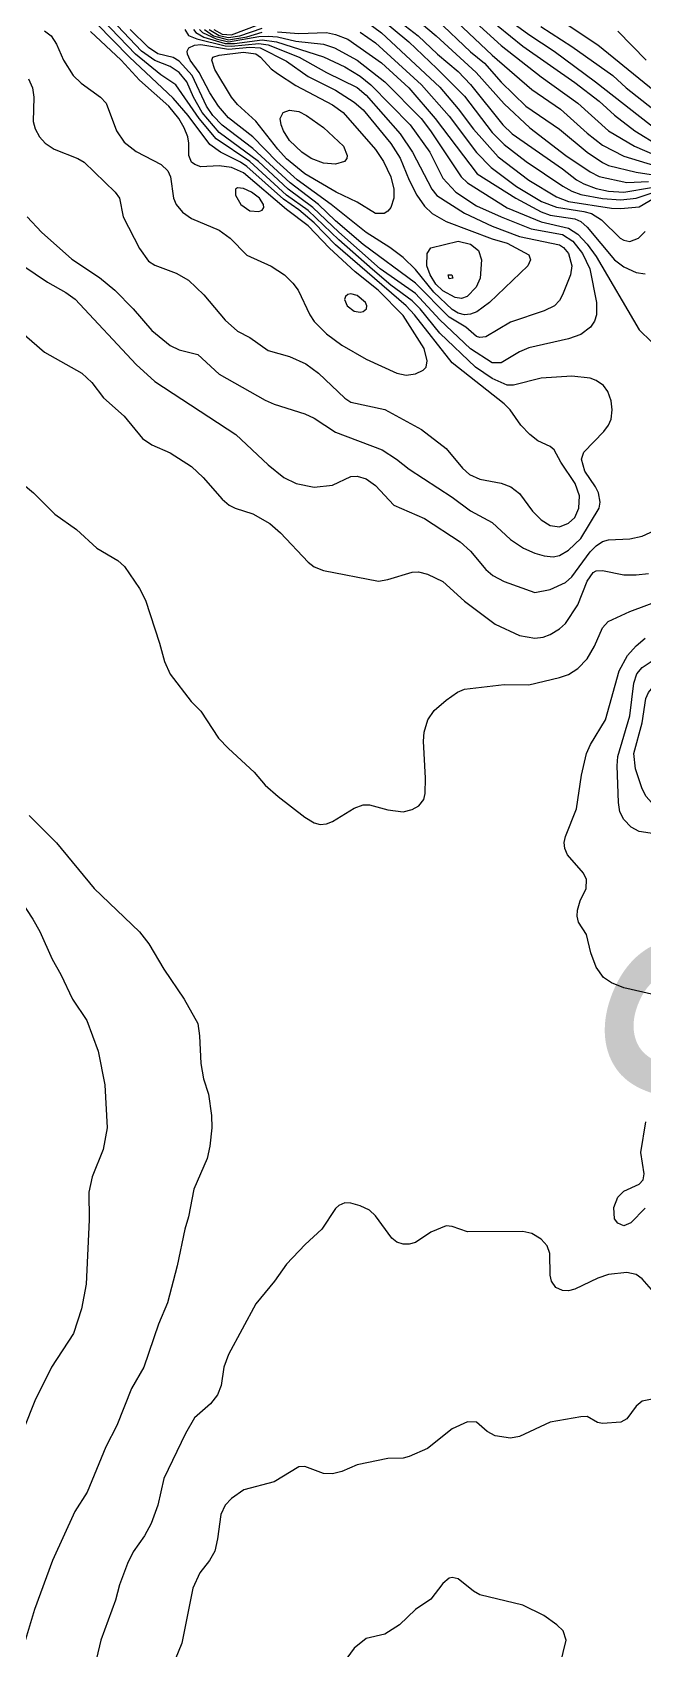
# Model space of a CAD drawing. Extents: x 474277 to 475042, y 254928 to 255625.
# Drawn here: x 474940.35 to 474955.66, y 255284.34 to 255324.79 of the extents above; entities that cross this region are included whole.
import ezdxf

# ---------------------------------------------------------------- set-up
doc = ezdxf.new("R2010")
doc.units = 0
doc.header["$MEASUREMENT"] = 0
doc.layers.add('BaseMapV2_DTM_export_MonNov09090547073261 — entities', color=1, linetype='CONTINUOUS')
doc.styles.get("Standard").update_dxf_attribs({"font": 'romans.shx'})

msp = doc.modelspace()

# ---------------------------------------------------------------- linework, layer by layer
at = {"layer": 'BaseMapV2_DTM_export_MonNov09090547073261 — entities', "color": 15, "linetype": 'Continuous', "true_color": 0xb7484b}
for points in [[(474948.697, 255325.708, 84.5), (474949.991, 255324.705, 84.5), (474950.474, 255324.245, 84.5), (474950.997, 255323.814, 84.5), (474951.304, 255323.484, 84.5), (474952.109, 255322.481, 84.5), (474952.348, 255322.251, 84.5), (474953.604, 255321.379, 84.5), (474953.958, 255321.101, 84.5), (474954.141, 255321.001, 84.5), (474954.448, 255320.89, 84.5), (474954.755, 255320.823, 84.5), (474955.138, 255320.797, 84.5), (474955.828, 255320.914, 84.5)], [(474944.378, 255324.858, 86), (474944.432, 255324.781, 86), (474944.633, 255324.672, 86), (474945.17, 255324.509, 86), (474945.4, 255324.506, 86), (474946.09, 255324.604, 86), (474946.451, 255324.551, 86), (474947.624, 255324.174, 86), (474948.16, 255323.925, 86), (474948.544, 255323.694, 86), (474948.81, 255323.478, 86), (474949.798, 255322.481, 86), (474950.283, 255321.791, 86), (474950.614, 255321.146, 86), (474950.94, 255320.794, 86), (474951.457, 255320.451, 86), (474952.071, 255320.174, 86), (474952.823, 255319.874, 86), (474953.604, 255319.74, 86), (474953.863, 255319.567, 86), (474954.1, 255319.261, 86), (474954.286, 255318.877, 86), (474954.455, 255318.034, 86), (474954.456, 255317.727, 86), (474954.408, 255317.574, 86), (474954.307, 255317.42, 86), (474954.064, 255317.239, 86), (474953.758, 255317.131, 86), (474952.761, 255316.903, 86), (474952.531, 255316.803, 86), (474952.071, 255316.529, 86), (474951.841, 255316.531, 86), (474951.304, 255316.878, 86), (474950.537, 255317.606, 86), (474949.926, 255318.264, 86), (474949.044, 255318.877, 86), (474948.007, 255319.795, 86), (474947.362, 255320.411, 86), (474946.741, 255320.871, 86), (474946.004, 255321.561, 86), (474945.017, 255322.283, 86), (474944.596, 255322.788, 86), (474944.376, 255323.171, 86), (474944.211, 255323.555, 86), (474944.02, 255323.787, 86), (474943.79, 255323.934, 86), (474943.406, 255324.084, 86), (474943.078, 255324.321, 86), (474941.873, 255325.587, 86)], [(474953.528, 255311.716, 85.75), (474953.758, 255311.849, 85.75), (474954.064, 255312.142, 85.75), (474954.525, 255312.897, 85.75), (474954.549, 255313.05, 85.75), (474954.501, 255313.28, 85.75), (474954.432, 255313.433, 85.75), (474954.161, 255313.817, 85.75), (474954.079, 255314.123, 85.75), (474954.141, 255314.297, 85.75), (474954.64, 255314.814, 85.75), (474954.752, 255314.967, 85.75), (474954.818, 255315.12, 85.75), (474954.846, 255315.35, 85.75), (474954.821, 255315.58, 85.75), (474954.741, 255315.81, 85.75), (474954.628, 255315.964, 85.75), (474954.448, 255316.09, 85.75), (474954.295, 255316.147, 85.75), (474953.834, 255316.194, 85.75), (474953.068, 255316.148, 85.75), (474952.378, 255315.97, 85.75), (474952.224, 255315.968, 85.75), (474951.841, 255316.139, 85.75), (474951.43, 255316.424, 85.75), (474950.537, 255317.272, 85.75), (474950.043, 255317.881, 85.75), (474949.847, 255318.076, 85.75), (474949.311, 255318.468, 85.75), (474948.851, 255318.86, 85.75), (474948.007, 255319.602, 85.75), (474947.24, 255320.339, 85.75), (474946.704, 255320.722, 85.75), (474945.783, 255321.557, 85.75), (474944.94, 255322.124, 85.75), (474944.515, 255322.634, 85.75), (474943.933, 255323.478, 85.75), (474943.56, 255323.725, 85.75), (474942.928, 255324.245, 85.75), (474941.892, 255325.318, 85.75)], [(474948.927, 255325.247, 84.75), (474949.759, 255324.551, 84.75), (474950.461, 255323.887, 84.75), (474951.151, 255323.193, 84.75), (474951.841, 255322.288, 84.75), (474952.148, 255321.983, 84.75), (474952.696, 255321.561, 84.75), (474953.612, 255320.948, 84.75), (474953.834, 255320.823, 84.75), (474954.064, 255320.738, 84.75), (474954.601, 255320.636, 84.75), (474955.061, 255320.606, 84.75), (474955.445, 255320.641, 84.75), (474955.896, 255320.794, 84.75)], [(474950.682, 255325.318, 83.75), (474951.841, 255324.22, 83.75), (474952.838, 255323.359, 83.75), (474953.557, 255322.865, 83.75), (474954.218, 255322.266, 83.75), (474954.601, 255321.965, 83.75), (474955.138, 255321.691, 83.75), (474956.59, 255321.254, 83.75)], [(474950.997, 255325.436, 83.5), (474952.071, 255324.462, 83.5), (474953.068, 255323.673, 83.5), (474953.987, 255323.018, 83.5), (474954.755, 255322.327, 83.5), (474955.405, 255321.944, 83.5), (474956.518, 255321.458, 83.5)], [(474953.298, 255325.268, 82.5), (474954.488, 255324.475, 82.5), (474956.671, 255322.703, 82.5)], [(474940.646, 255324.825, 85.25), (474940.816, 255324.705, 85.25), (474940.953, 255324.493, 85.25), (474941.121, 255324.091, 85.25), (474941.366, 255323.708, 85.25), (474941.566, 255323.516, 85.25), (474942.048, 255323.171, 85.25), (474942.188, 255323.018, 85.25), (474942.453, 255322.328, 85.25), (474942.64, 255322.047, 85.25), (474942.946, 255321.808, 85.25), (474943.564, 255321.484, 85.25), (474943.734, 255321.331, 85.25), (474943.802, 255321.178, 85.25), (474943.877, 255320.641, 85.25), (474943.945, 255320.488, 85.25), (474944.097, 255320.297, 85.25), (474944.327, 255320.139, 85.25), (474945.017, 255319.848, 85.25), (474945.293, 255319.644, 85.25), (474945.707, 255319.222, 85.25), (474946.32, 255318.947, 85.25), (474946.648, 255318.724, 85.25), (474946.857, 255318.522, 85.25), (474946.99, 255318.341, 85.25), (474947.283, 255317.727, 85.25), (474947.394, 255317.56, 85.25), (474947.7, 255317.254, 85.25), (474948.084, 255316.969, 85.25), (474948.697, 255316.623, 85.25), (474949.464, 255316.271, 85.25), (474949.694, 255316.219, 85.25), (474949.924, 255316.256, 85.25)], [(474953.528, 255312.428, 85.5), (474953.758, 255312.524, 85.5), (474953.913, 255312.667, 85.5), (474954.013, 255312.897, 85.5), (474954.032, 255313.203, 85.5), (474953.923, 255313.51, 85.5), (474953.561, 255314.047, 85.5), (474953.395, 255314.353, 85.5), (474953.298, 255314.436, 85.5), (474952.991, 255314.583, 85.5), (474952.784, 255314.737, 85.5), (474952.564, 255314.967, 85.5), (474952.295, 255315.35, 85.5), (474952.143, 255315.504, 85.5), (474950.844, 255316.532, 85.5), (474949.906, 255317.727, 85.5), (474949.695, 255317.957, 85.5), (474947.93, 255319.48, 85.5), (474947.391, 255320.027, 85.5), (474947.01, 255320.351, 85.5), (474946.627, 255320.617, 85.5), (474945.707, 255321.434, 85.5), (474945.553, 255321.541, 85.5), (474945.053, 255321.791, 85.5), (474944.787, 255321.984, 85.5), (474944.243, 255322.711, 85.5), (474943.867, 255323.143, 85.5), (474942.779, 255324.168, 85.5), (474941.95, 255325.01, 85.5)], [(474944.158, 255324.858, 86.25), (474944.25, 255324.714, 86.25), (474944.456, 255324.628, 86.25), (474945.17, 255324.45, 86.25), (474945.323, 255324.441, 86.25), (474946.013, 255324.511, 86.25), (474946.245, 255324.475, 86.25), (474947.019, 255324.168, 86.25), (474947.7, 255323.786, 86.25), (474948.467, 255323.41, 86.25), (474948.697, 255323.215, 86.25), (474949.547, 255322.251, 86.25), (474949.856, 255321.791, 86.25), (474950.332, 255320.871, 86.25), (474950.461, 255320.711, 86.25), (474951.151, 255320.272, 86.25), (474951.841, 255319.943, 86.25), (474952.531, 255319.688, 86.25), (474953.528, 255319.478, 86.25), (474953.632, 255319.414, 86.25), (474953.757, 255319.261, 86.25), (474953.837, 255318.954, 86.25), (474953.803, 255318.724, 86.25), (474953.604, 255318.225, 86.25), (474953.528, 255318.086, 86.25), (474953.4, 255317.957, 86.25), (474953.144, 255317.83, 86.25), (474952.301, 255317.543, 86.25), (474951.688, 255317.176, 86.25), (474951.534, 255317.16, 86.25), (474951.457, 255317.188, 86.25), (474951.185, 255317.42, 86.25), (474950.767, 255317.671, 86.25), (474949.924, 255318.518, 86.25), (474948.62, 255319.487, 86.25), (474947.93, 255320.077, 86.25), (474947.502, 255320.488, 86.25), (474946.79, 255321.024, 86.25), (474945.86, 255321.886, 86.25), (474945.093, 255322.467, 86.25), (474944.863, 255322.709, 86.25), (474944.699, 255322.941, 86.25), (474944.343, 255323.708, 86.25), (474944.02, 255324.068, 86.25), (474943.867, 255324.163, 86.25), (474943.483, 255324.252, 86.25), (474943.253, 255324.409, 86.25), (474942.793, 255324.858, 86.25)], [(474944.528, 255324.858, 85.75), (474944.6, 255324.781, 85.75), (474944.94, 255324.623, 85.75), (474945.247, 255324.553, 85.75), (474946.013, 255324.685, 85.75), (474946.244, 255324.697, 85.75), (474946.474, 255324.675, 85.75), (474946.934, 255324.572, 85.75), (474947.624, 255324.492, 85.75), (474947.898, 255324.398, 85.75), (474948.469, 255324.091, 85.75), (474949.157, 255323.555, 85.75), (474950.069, 255322.634, 85.75), (474950.306, 255322.328, 85.75), (474951.066, 255321.178, 85.75), (474951.224, 255321.024, 85.75), (474952.224, 255320.406, 85.75), (474953.068, 255320.055, 85.75), (474953.758, 255319.897, 85.75), (474953.988, 255319.743, 85.75), (474954.219, 255319.491, 85.75), (474954.445, 255319.184, 85.75), (474955.521, 255317.353, 85.75), (474955.828, 255317.053, 85.75)], [(474944.652, 255324.858, 85.5), (474944.879, 255324.705, 85.5), (474945.247, 255324.603, 85.5), (474945.707, 255324.679, 85.5), (474946.09, 255324.79, 85.5)], [(474944.767, 255324.858, 85.25), (474945.017, 255324.706, 85.25), (474945.247, 255324.658, 85.25), (474945.535, 255324.705, 85.25), (474946.09, 255324.891, 85.25)], [(474944.888, 255324.858, 85), (474945.093, 255324.746, 85), (474945.323, 255324.729, 85), (474946.013, 255324.985, 85)], [(474948.657, 255325.088, 85), (474949.081, 255324.774, 85), (474950.537, 255323.422, 85), (474950.997, 255322.877, 85), (474951.381, 255322.365, 85), (474951.994, 255321.678, 85), (474952.761, 255321.095, 85), (474953.451, 255320.675, 85), (474953.753, 255320.564, 85), (474954.831, 255320.396, 85), (474955.061, 255320.39, 85), (474955.521, 255320.431, 85), (474955.905, 255320.654, 85)], [(474950.077, 255325.007, 84.25), (474950.444, 255324.705, 84.25), (474951.441, 255323.785, 84.25), (474952.148, 255323.001, 84.25), (474952.789, 255322.404, 84.25), (474953.686, 255321.714, 84.25), (474954.295, 255321.3, 84.25), (474954.525, 255321.185, 84.25), (474955.215, 255321.035, 84.25), (474955.751, 255321.064, 84.25)], [(474950.461, 255325.104, 84), (474951.304, 255324.301, 84), (474951.651, 255324.015, 84), (474952.071, 255323.545, 84), (474952.684, 255322.943, 84), (474953.528, 255322.366, 84), (474954.218, 255321.796, 84), (474954.601, 255321.533, 84), (474954.755, 255321.462, 84), (474955.445, 255321.295, 84), (474957.592, 255320.962, 84)], [(474951.688, 255325.197, 83.25), (474952.608, 255324.444, 83.25), (474953.911, 255323.535, 83.25), (474954.525, 255323.067, 83.25), (474954.908, 255322.722, 83.25), (474955.413, 255322.328, 83.25), (474956.039, 255321.944, 83.25)], [(474952.148, 255325.181, 83), (474952.761, 255324.731, 83), (474953.394, 255324.321, 83), (474954.432, 255323.555, 83), (474955.999, 255322.328, 83)], [(474953.062, 255324.935, 82.75), (474953.834, 255324.432, 82.75), (474954.859, 255323.708, 82.75), (474955.195, 255323.401, 82.75), (474956.135, 255322.664, 82.75)], [(474954.985, 255324.818, 82.25), (474955.697, 255324.091, 82.25)], [(474949.924, 255316.256, 85.25), (474950.121, 255316.347, 85.25), (474950.193, 255316.424, 85.25), (474950.222, 255316.577, 85.25), (474950.145, 255316.884, 85.25), (474949.617, 255317.714, 85.25), (474948.99, 255318.341, 85.25), (474948.415, 255318.801, 85.25), (474947.777, 255319.394, 85.25), (474947.24, 255319.949, 85.25), (474946.704, 255320.357, 85.25), (474945.63, 255321.275, 85.25), (474945.323, 255321.41, 85.25), (474945.017, 255321.451, 85.25), (474944.557, 255321.431, 85.25), (474944.406, 255321.484, 85.25), (474944.327, 255321.547, 85.25), (474944.255, 255321.714, 85.25), (474944.259, 255322.021, 85.25), (474944.231, 255322.174, 85.25), (474944.144, 255322.404, 85.25), (474944.01, 255322.634, 85.25), (474943.755, 255322.941, 85.25), (474943.023, 255323.595, 85.25), (474942.563, 255324.094, 85.25), (474941.796, 255324.812, 85.25)], [(474951.463, 255317.804, 86.5), (474951.304, 255317.743, 86.5), (474951.151, 255317.732, 86.5), (474950.997, 255317.772, 86.5), (474950.844, 255317.864, 86.5), (474950.384, 255318.295, 86.5), (474949.924, 255318.858, 86.5), (474949.617, 255319.163, 86.5), (474949.289, 255319.414, 86.5), (474948.697, 255319.789, 86.5), (474947.82, 255320.488, 86.5), (474946.966, 255321.101, 86.5), (474946.458, 255321.561, 86.5), (474945.86, 255322.174, 86.5), (474945.247, 255322.656, 86.5), (474945.005, 255322.941, 86.5), (474944.787, 255323.277, 86.5), (474944.52, 255323.785, 86.5), (474944.293, 255324.091, 86.5), (474944.224, 255324.245, 86.5), (474944.221, 255324.321, 86.5), (474944.258, 255324.398, 86.5), (474944.403, 255324.471, 86.5), (474944.557, 255324.483, 86.5), (474945.247, 255324.368, 86.5), (474945.783, 255324.416, 86.5), (474946.041, 255324.398, 86.5), (474946.704, 255324.069, 86.5), (474947.24, 255323.687, 86.5), (474947.93, 255323.344, 86.5), (474948.39, 255323.047, 86.5), (474948.62, 255322.848, 86.5), (474949.311, 255322.007, 86.5), (474949.541, 255321.647, 86.5), (474949.771, 255321.091, 86.5), (474949.964, 255320.718, 86.5), (474950.154, 255320.447, 86.5), (474950.345, 255320.258, 86.5), (474950.691, 255320.061, 86.5), (474951.841, 255319.631, 86.5), (474952.224, 255319.518, 86.5), (474952.761, 255319.226, 86.5), (474952.807, 255319.107, 86.5), (474952.735, 255318.954, 86.5), (474951.776, 255318.034, 86.5), (474951.463, 255317.804, 86.5)], [(474946.474, 255324.802, 85.5), (474947.01, 255324.759, 85.5), (474947.7, 255324.785, 85.5), (474947.93, 255324.738, 85.5), (474948.237, 255324.616, 85.5), (474949.081, 255324.024, 85.5), (474949.76, 255323.401, 85.5), (474950.42, 255322.634, 85.5), (474951.472, 255321.254, 85.5), (474952.434, 255320.641, 85.5), (474953.068, 255320.305, 85.5), (474953.298, 255320.22, 85.5), (474953.911, 255320.127, 85.5), (474954.064, 255320.061, 85.5), (474954.218, 255319.917, 85.5), (474954.908, 255319.101, 85.5), (474955.138, 255318.928, 85.5), (474955.445, 255318.787, 85.5), (474955.675, 255318.753, 85.5)], [(474948.544, 255324.795, 85.25), (474948.927, 255324.526, 85.25), (474950.078, 255323.478, 85.25), (474950.767, 255322.69, 85.25), (474951.457, 255321.787, 85.25), (474951.818, 255321.408, 85.25), (474952.454, 255320.935, 85.25), (474953.082, 255320.564, 85.25), (474953.451, 255320.416, 85.25), (474954.141, 255320.313, 85.25), (474954.331, 255320.258, 85.25), (474954.576, 255320.104, 85.25), (474955.044, 255319.644, 85.25), (474955.138, 255319.592, 85.25), (474955.291, 255319.563, 85.25), (474955.508, 255319.644, 85.25), (474955.675, 255319.807, 85.25)], [(474949.141, 255320.258, 86.75), (474948.927, 255320.262, 86.75), (474948.467, 255320.545, 86.75), (474947.947, 255320.794, 86.75), (474947.164, 255321.253, 86.75), (474946.704, 255321.631, 86.75), (474946.481, 255321.868, 86.75), (474945.937, 255322.57, 86.75), (474945.477, 255322.989, 86.75), (474945.323, 255323.168, 86.75), (474944.908, 255323.861, 86.75), (474944.836, 255324.091, 86.75), (474944.859, 255324.168, 86.75), (474945.017, 255324.222, 86.75), (474945.63, 255324.291, 86.75), (474945.937, 255324.251, 86.75), (474946.051, 255324.168, 86.75), (474946.32, 255323.875, 86.75), (474946.474, 255323.763, 86.75), (474946.934, 255323.463, 86.75), (474947.854, 255322.98, 86.75), (474948.117, 255322.788, 86.75), (474948.927, 255321.862, 86.75), (474949.129, 255321.561, 86.75), (474949.31, 255321.178, 86.75), (474949.386, 255320.871, 86.75), (474949.383, 255320.641, 86.75), (474949.307, 255320.411, 86.75), (474949.234, 255320.316, 86.75), (474949.141, 255320.258, 86.75)], [(474940.246, 255323.631, 85.5), (474940.351, 255323.401, 85.5), (474940.384, 255323.171, 85.5), (474940.362, 255322.558, 85.5), (474940.416, 255322.379, 85.5), (474940.527, 255322.174, 85.5), (474940.666, 255322.021, 85.5), (474940.892, 255321.868, 85.5), (474941.487, 255321.638, 85.5), (474941.643, 255321.543, 85.5), (474942.419, 255320.794, 85.5), (474942.525, 255320.641, 85.5), (474942.619, 255320.181, 85.5), (474943.023, 255319.388, 85.5), (474943.253, 255319.071, 85.5), (474943.406, 255318.967, 85.5), (474943.943, 255318.769, 85.5), (474944.25, 255318.592, 85.5), (474944.633, 255318.231, 85.5), (474945.17, 255317.593, 85.5), (474945.477, 255317.321, 85.5), (474945.783, 255317.163, 85.5), (474946.244, 255316.833, 85.5), (474946.78, 255316.689, 85.5), (474947.183, 255316.5, 85.5), (474947.498, 255316.27, 85.5), (474948.16, 255315.649, 85.5), (474948.314, 255315.546, 85.5), (474949.157, 255315.362, 85.5), (474950.077, 255314.864, 85.5), (474950.691, 255314.384, 85.5), (474951.102, 255313.893, 85.5), (474951.277, 255313.74, 85.5), (474951.534, 255313.62, 85.5), (474952.071, 255313.522, 85.5), (474952.315, 255313.433, 85.5), (474952.531, 255313.26, 85.5), (474952.853, 255312.82, 85.5), (474953.068, 255312.604, 85.5), (474953.298, 255312.46, 85.5), (474953.528, 255312.428, 85.5)], [(474948.15, 255321.561, 87), (474947.93, 255321.496, 87), (474947.624, 255321.519, 87), (474947.317, 255321.633, 87), (474947.081, 255321.791, 87), (474946.78, 255322.087, 87), (474946.623, 255322.328, 87), (474946.565, 255322.481, 87), (474946.546, 255322.634, 87), (474946.621, 255322.788, 87), (474946.78, 255322.847, 87), (474947.01, 255322.812, 87), (474947.203, 255322.711, 87), (474947.624, 255322.412, 87), (474948.124, 255321.944, 87), (474948.216, 255321.714, 87), (474948.208, 255321.638, 87), (474948.15, 255321.561, 87)], [(474946.013, 255320.307, 85), (474946.09, 255320.345, 85), (474946.133, 255320.411, 85), (474946.128, 255320.488, 85), (474946.027, 255320.641, 85), (474945.825, 255320.794, 85), (474945.63, 255320.89, 85), (474945.477, 255320.906, 85), (474945.43, 255320.871, 85), (474945.422, 255320.718, 85), (474945.56, 255320.488, 85), (474945.783, 255320.327, 85), (474946.013, 255320.307, 85)], [(474940.217, 255320.181, 85.75), (474940.572, 255319.797, 85.75), (474941.336, 255319.117, 85.75), (474942.026, 255318.665, 85.75), (474942.41, 255318.348, 85.75), (474942.87, 255317.881, 85.75), (474943.33, 255317.336, 85.75), (474943.79, 255316.963, 85.75), (474944.02, 255316.855, 85.75), (474944.48, 255316.74, 85.75), (474945.017, 255316.245, 85.75), (474946.167, 255315.592, 85.75), (474946.397, 255315.494, 85.75), (474947.164, 255315.257, 85.75), (474947.394, 255315.142, 85.75), (474947.93, 255314.796, 85.75), (474949.091, 255314.353, 85.75), (474949.452, 255314.123, 85.75), (474949.771, 255313.87, 85.75), (474950.844, 255313.174, 85.75), (474951.304, 255312.832, 85.75), (474951.841, 255312.536, 85.75), (474952.301, 255312.117, 85.75), (474952.629, 255311.9, 85.75), (474952.914, 255311.771, 85.75), (474953.144, 255311.708, 85.75), (474953.374, 255311.684, 85.75), (474953.528, 255311.716, 85.75)], [(474951.218, 255318.187, 86.75), (474951.074, 255318.136, 86.75), (474950.921, 255318.164, 86.75), (474950.614, 255318.327, 86.75), (474950.437, 255318.494, 86.75), (474950.292, 255318.724, 86.75), (474950.207, 255318.954, 86.75), (474950.217, 255319.261, 86.75), (474950.307, 255319.407, 86.75), (474950.997, 255319.566, 86.75), (474951.305, 255319.491, 86.75), (474951.5, 255319.337, 86.75), (474951.576, 255319.107, 86.75), (474951.549, 255318.647, 86.75), (474951.441, 255318.417, 86.75), (474951.218, 255318.187, 86.75)], [(474940.109, 255318.962, 86), (474940.723, 255318.542, 86), (474941.183, 255318.287, 86), (474941.413, 255318.123, 86), (474942.946, 255316.49, 86), (474943.406, 255316.064, 86), (474945.436, 255314.737, 86), (474946.244, 255313.977, 86), (474946.639, 255313.663, 86), (474946.945, 255313.51, 86), (474947.394, 255313.42, 86), (474947.854, 255313.473, 86), (474948.314, 255313.689, 86), (474948.467, 255313.694, 86), (474948.697, 255313.63, 86), (474948.927, 255313.464, 86), (474949.387, 255312.97, 86), (474950.154, 255312.639, 86), (474951.048, 255312.053, 86), (474951.307, 255311.823, 86), (474951.685, 255311.363, 86), (474951.864, 255311.21, 86), (474952.148, 255311.067, 86), (474952.914, 255310.791, 86), (474953.298, 255310.862, 86), (474953.681, 255311.039, 86), (474953.834, 255311.179, 86), (474954.295, 255311.802, 86), (474954.448, 255311.958, 86), (474954.601, 255312.063, 86), (474954.755, 255312.101, 86), (474955.291, 255312.13, 86), (474955.598, 255312.199, 86), (474955.905, 255312.334, 86)], [(474950.859, 255318.647, 87), (474950.767, 255318.632, 87), (474950.747, 255318.724, 87), (474950.84, 255318.724, 87), (474950.859, 255318.647, 87)], [(474948.544, 255317.791, 85), (474948.62, 255317.808, 85), (474948.705, 255317.881, 85), (474948.712, 255317.957, 85), (474948.677, 255318.034, 85), (474948.467, 255318.209, 85), (474948.314, 255318.25, 85), (474948.237, 255318.233, 85), (474948.181, 255318.187, 85), (474948.155, 255318.111, 85), (474948.216, 255317.957, 85), (474948.39, 255317.822, 85), (474948.544, 255317.791, 85)], [(474940.019, 255317.344, 86.25), (474940.646, 255316.795, 86.25), (474941.583, 255316.27, 86.25), (474941.83, 255316.04, 86.25), (474942.121, 255315.657, 86.25), (474942.645, 255315.197, 86.25), (474943.1, 255314.636, 86.25), (474943.33, 255314.479, 86.25), (474943.79, 255314.276, 86.25), (474944.327, 255313.934, 86.25), (474944.614, 255313.663, 86.25), (474945.093, 255313.123, 86.25), (474945.268, 255312.973, 86.25), (474945.417, 255312.897, 86.25), (474945.86, 255312.758, 86.25), (474946.285, 255312.513, 86.25), (474946.552, 255312.283, 86.25), (474947.24, 255311.548, 86.25), (474947.394, 255311.426, 86.25), (474947.624, 255311.342, 86.25), (474949.004, 255311.075, 86.25), (474949.234, 255311.11, 86.25), (474949.847, 255311.298, 86.25), (474950.001, 255311.302, 86.25), (474950.231, 255311.248, 86.25), (474950.614, 255311.067, 86.25), (474951.151, 255310.572, 86.25), (474951.918, 255310.001, 86.25), (474952.531, 255309.717, 86.25), (474952.914, 255309.649, 86.25), (474953.121, 255309.676, 86.25), (474953.298, 255309.738, 86.25), (474953.528, 255309.879, 86.25), (474953.681, 255310.015, 86.25), (474953.988, 255310.477, 86.25), (474954.218, 255311.074, 86.25), (474954.371, 255311.289, 86.25), (474954.448, 255311.327, 86.25), (474954.601, 255311.341, 86.25), (474955.138, 255311.231, 86.25), (474955.445, 255311.226, 86.25), (474955.751, 255311.265, 86.25)], [(474939.918, 255313.663, 86.5), (474940.371, 255313.28, 86.5), (474940.909, 255312.743, 86.5), (474941.451, 255312.36, 86.5), (474941.958, 255311.9, 86.5), (474942.486, 255311.589, 86.5), (474942.647, 255311.44, 86.5), (474943.023, 255310.892, 86.5), (474943.176, 255310.598, 86.5), (474943.529, 255309.523, 86.5), (474943.648, 255309.063, 86.5), (474943.79, 255308.75, 86.5), (474944.316, 255308.066, 86.5), (474944.557, 255307.819, 86.5), (474945.004, 255307.146, 86.5), (474945.247, 255306.887, 86.5), (474945.89, 255306.302, 86.5), (474946.167, 255305.976, 86.5), (474946.491, 255305.689, 86.5), (474947.164, 255305.175, 86.5), (474947.394, 255305.034, 86.5), (474947.547, 255304.991, 86.5), (474947.7, 255305.004, 86.5), (474947.854, 255305.062, 86.5), (474948.39, 255305.398, 86.5), (474948.62, 255305.485, 86.5), (474948.774, 255305.48, 86.5), (474949.234, 255305.359, 86.5), (474949.617, 255305.31, 86.5), (474949.847, 255305.366, 86.5), (474950.015, 255305.459, 86.5), (474950.132, 255305.612, 86.5), (474950.166, 255305.766, 86.5), (474950.174, 255306.149, 86.5), (474950.125, 255307.069, 86.5), (474950.144, 255307.299, 86.5), (474950.237, 255307.606, 86.5), (474950.392, 255307.836, 86.5), (474950.691, 255308.097, 86.5), (474950.978, 255308.296, 86.5), (474951.151, 255308.374, 86.5), (474952.148, 255308.491, 86.5), (474952.761, 255308.482, 86.5), (474953.528, 255308.662, 86.5), (474953.758, 255308.742, 86.5), (474953.988, 255308.888, 86.5), (474954.218, 255309.131, 86.5), (474954.408, 255309.446, 86.5), (474954.601, 255309.907, 86.5), (474954.742, 255310.06, 86.5), (474955.291, 255310.311, 86.5), (474956.135, 255310.629, 86.5)], [(474955.905, 255300.736, 86.75), (474955.138, 255300.906, 86.75), (474954.831, 255301.034, 86.75), (474954.629, 255301.165, 86.75), (474954.448, 255301.421, 86.75), (474954.309, 255301.779, 86.75), (474954.202, 255302.239, 86.75), (474954.004, 255302.545, 86.75), (474953.971, 255302.699, 86.75), (474953.98, 255302.852, 86.75), (474954.047, 255303.082, 86.75), (474954.192, 255303.389, 86.75), (474954.203, 255303.619, 86.75), (474954.127, 255303.772, 86.75), (474953.731, 255304.232, 86.75), (474953.659, 255304.386, 86.75), (474953.644, 255304.539, 86.75), (474953.679, 255304.692, 86.75), (474953.954, 255305.382, 86.75), (474954.078, 255306.226, 86.75), (474954.204, 255306.763, 86.75), (474954.301, 255306.993, 86.75), (474954.677, 255307.606, 86.75), (474955.023, 255308.833, 86.75), (474955.227, 255309.216, 86.75), (474955.445, 255309.455, 86.75), (474955.675, 255309.651, 86.75)], [(474955.905, 255304.758, 87), (474955.521, 255304.812, 87), (474955.323, 255304.922, 87), (474955.138, 255305.115, 87), (474955.041, 255305.306, 87), (474955.006, 255305.536, 87), (474954.97, 255306.456, 87), (474954.986, 255306.686, 87), (474955.291, 255307.706, 87), (474955.388, 255308.526, 87), (474955.464, 255308.756, 87), (474955.598, 255308.913, 87), (474955.82, 255309.063, 87)], [(474956.305, 255305.536, 87.25), (474956.058, 255305.459, 87.25), (474955.828, 255305.538, 87.25), (474955.7, 255305.689, 87.25), (474955.598, 255305.884, 87.25), (474955.432, 255306.379, 87.25), (474955.39, 255306.763, 87.25), (474955.6, 255307.529, 87.25), (474955.686, 255308.143, 87.25), (474955.751, 255308.291, 87.25), (474955.828, 255308.384, 87.25), (474955.981, 255308.489, 87.25), (474956.211, 255308.571, 87.25), (474956.595, 255308.607, 87.25), (474957.362, 255308.529, 87.25), (474957.515, 255308.408, 87.25), (474957.547, 255308.219, 87.25), (474957.285, 255307.347, 87.25), (474957.072, 255306.302, 87.25), (474956.994, 255306.149, 87.25), (474956.864, 255305.996, 87.25), (474956.305, 255305.536, 87.25)], [(474940.263, 255305.213, 86.75), (474940.953, 255304.534, 86.75), (474941.893, 255303.389, 86.75), (474943.023, 255302.311, 86.75), (474943.255, 255302.009, 86.75), (474943.637, 255301.375, 86.75), (474944.144, 255300.628, 86.75), (474944.485, 255300.015, 86.75), (474944.528, 255299.708, 86.75), (474944.556, 255299.018, 86.75), (474944.628, 255298.635, 86.75), (474944.75, 255298.251, 86.75), (474944.825, 255297.715, 86.75), (474944.832, 255297.408, 86.75), (474944.788, 255296.948, 86.75), (474944.719, 255296.641, 86.75), (474944.387, 255295.874, 86.75), (474944.253, 255295.184, 86.75), (474944.156, 255294.878, 86.75), (474943.965, 255293.958, 86.75), (474943.722, 255293.037, 86.75), (474943.5, 255292.501, 86.75), (474943.134, 255291.427, 86.75), (474942.823, 255290.891, 86.75), (474942.455, 255289.97, 86.75), (474942.18, 255289.432, 86.75), (474941.72, 255288.299, 86.75), (474941.408, 255287.823, 86.75), (474940.851, 255286.597, 86.75), (474940.402, 255285.37, 86.75), (474940.126, 255284.45, 86.75)], [(474940.055, 255303.082, 87), (474940.361, 255302.622, 87), (474940.535, 255302.315, 87), (474940.842, 255301.625, 87), (474941.059, 255301.242, 87), (474941.346, 255300.628, 87), (474941.709, 255300.092, 87), (474941.993, 255299.325, 87), (474942.16, 255298.481, 87), (474942.22, 255297.408, 87), (474942.119, 255296.871, 87), (474941.839, 255296.181, 87), (474941.758, 255295.798, 87), (474941.769, 255295.108, 87), (474941.695, 255293.498, 87), (474941.578, 255292.884, 87), (474941.378, 255292.271, 87), (474940.822, 255291.427, 87), (474940.404, 255290.584, 87), (474940.133, 255289.894, 87)], [(474955.675, 255295.397, 86.75), (474955.31, 255295.031, 86.75), (474955.138, 255294.963, 86.75), (474954.985, 255295.024, 86.75), (474954.908, 255295.137, 86.75), (474954.884, 255295.414, 86.75), (474954.985, 255295.676, 86.75), (474955.138, 255295.822, 86.75), (474955.521, 255296.001, 86.75), (474955.621, 255296.105, 86.75), (474955.644, 255296.258, 86.75), (474955.564, 255296.795, 86.75), (474955.688, 255297.561, 86.75)], [(474955.828, 255293.365, 86.5), (474955.598, 255293.635, 86.5), (474955.445, 255293.744, 86.5), (474955.215, 255293.79, 86.5), (474954.755, 255293.739, 86.5), (474954.491, 255293.651, 86.5), (474953.911, 255293.376, 86.5), (474953.758, 255293.337, 86.5), (474953.604, 255293.339, 86.5), (474953.435, 255293.421, 86.5), (474953.328, 255293.574, 86.5), (474953.294, 255293.728, 86.5), (474953.283, 255294.264, 86.5), (474953.221, 255294.46, 86.5), (474953.068, 255294.629, 86.5), (474952.838, 255294.766, 86.5), (474952.608, 255294.818, 86.5), (474951.227, 255294.812, 86.5), (474950.844, 255294.94, 86.5), (474950.691, 255294.957, 86.5), (474950.307, 255294.804, 86.5), (474949.924, 255294.546, 86.5), (474949.771, 255294.499, 86.5), (474949.617, 255294.499, 86.5), (474949.464, 255294.551, 86.5), (474949.337, 255294.648, 86.5), (474948.927, 255295.206, 86.5), (474948.774, 255295.35, 86.5), (474948.544, 255295.461, 86.5), (474948.314, 255295.524, 86.5), (474948.16, 255295.533, 86.5), (474948.007, 255295.468, 86.5), (474947.93, 255295.392, 86.5), (474947.588, 255294.878, 86.5), (474947.165, 255294.494, 86.5), (474946.704, 255293.999, 86.5), (474946.401, 255293.574, 86.5), (474945.937, 255293.009, 86.5), (474945.247, 255291.746, 86.5), (474945.131, 255291.427, 86.5), (474945.064, 255290.967, 86.5), (474944.978, 255290.737, 86.5), (474944.801, 255290.507, 86.5), (474944.403, 255290.16, 86.5), (474944.173, 255289.768, 86.5), (474943.637, 255288.64, 86.5), (474943.486, 255287.977, 86.5), (474943.316, 255287.517, 86.5), (474943.149, 255287.21, 86.5), (474942.87, 255286.814, 86.5), (474942.726, 255286.52, 86.5), (474942.528, 255285.983, 86.5), (474942.427, 255285.6, 86.5), (474942.06, 255284.603, 86.5), (474941.951, 255284.143, 86.5)], [(474956.779, 255290.814, 86.25), (474955.598, 255290.574, 86.25), (474955.445, 255290.45, 86.25), (474955.215, 255290.138, 86.25), (474955.061, 255290.051, 86.25), (474954.601, 255290.017, 86.25), (474954.482, 255290.047, 86.25), (474954.218, 255290.19, 86.25), (474954.064, 255290.187, 86.25), (474953.298, 255290.049, 86.25), (474952.531, 255289.691, 86.25), (474952.301, 255289.65, 86.25), (474951.918, 255289.714, 86.25), (474951.724, 255289.817, 86.25), (474951.457, 255290.051, 86.25), (474951.227, 255290.061, 86.25), (474950.844, 255289.883, 86.25), (474950.231, 255289.392, 86.25), (474949.771, 255289.192, 86.25), (474949.617, 255289.154, 86.25), (474949.234, 255289.141, 86.25), (474948.467, 255288.982, 86.25), (474948.084, 255288.823, 86.25), (474947.854, 255288.762, 86.25), (474947.624, 255288.768, 86.25), (474947.164, 255288.943, 86.25), (474947.01, 255288.935, 86.25), (474946.397, 255288.558, 86.25), (474945.638, 255288.36, 86.25), (474945.323, 255288.148, 86.25), (474945.167, 255287.977, 86.25), (474945.06, 255287.747, 86.25), (474944.98, 255287.133, 86.25), (474944.909, 255286.827, 86.25), (474944.78, 255286.597, 86.25), (474944.538, 255286.29, 86.25), (474944.363, 255285.907, 86.25), (474944.083, 255284.526, 86.25), (474943.675, 255283.53, 86.25)], [(474953.549, 255283.99, 86), (474953.694, 255284.603, 86), (474953.618, 255284.833, 86), (474953.464, 255284.986, 86), (474953.137, 255285.216, 86), (474952.608, 255285.481, 86), (474951.534, 255285.738, 86), (474951.381, 255285.826, 86), (474950.997, 255286.139, 86), (474950.844, 255286.171, 86), (474950.767, 255286.151, 86), (474950.614, 255286.019, 86), (474950.307, 255285.626, 86), (474949.924, 255285.37, 86), (474949.524, 255284.986, 86), (474949.157, 255284.757, 86), (474948.697, 255284.646, 86), (474948.39, 255284.402, 86), (474948.141, 255284.066, 86)]]:
    msp.add_polyline3d(points, dxfattribs=at)

# ---------------------------------------------------------------- texts
at = {"layer": 'BaseMapV2_DTM_export_MonNov09090547073261 — entities', "color": 250, "true_color": 0x323232, "insert": (474960.605, 255295.685), "char_height": 0.2, "width": 17.61571, "attachment_point": 7, "rotation": 68.4741}
msp.add_mtext('\\fOpen Sans|i0|b0;\\H7.02279;87\\~m', dxfattribs=at)

doc.saveas('drawing.dxf')
